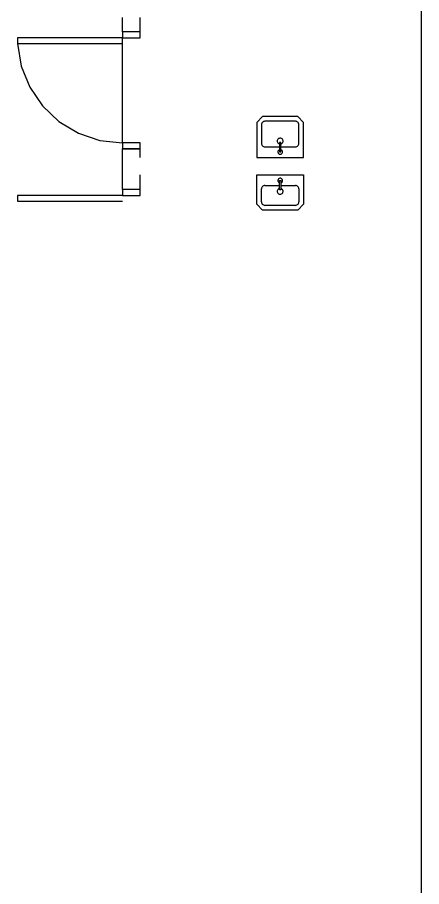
# Model space of a CAD drawing. Header units: centimetres. Extents: x 0 to 12606, y -30 to 2970.
# Drawn here: x 1977.2 to 2150.3, y 899.5 to 1271.8 of the extents above; entities that cross this region are included whole.
import ezdxf

# ---------------------------------------------------------------- set-up
doc = ezdxf.new("R2010")
doc.units = ezdxf.units.CM
doc.layers.add('SCOTT-CERCEVE', color=7, linetype='CONTINUOUS')
doc.layers.add('SCOTT-MIMARI', color=8, linetype='CONTINUOUS')

msp = doc.modelspace()

# ---------------------------------------------------------------- linework, layer by layer
at = {"layer": 'SCOTT-CERCEVE'}
msp.add_line((2150.3, 0), (2150.3, 2970), dxfattribs=at)
at = {"layer": 'SCOTT-MIMARI'}
for p, q in [((2022.24, 1265.55), (2022.24, 1271.8)), ((2029.74, 1265.55), (2029.74, 1271.8)), ((2029.74, 1265.55), (2022.24, 1265.55)), ((2022.24, 1218.05), (2022.24, 1263.05)), ((2081.74, 1225.8), (2081.74, 1217.8)), ((2096.24, 1227.3), (2083.24, 1227.3)), ((2097.74, 1217.8), (2097.74, 1225.8)), ((2022.24, 1198.05), (2022.24, 1215.55)), ((2029.74, 1215.55), (2022.24, 1215.55)), ((2029.74, 1211.8), (2029.74, 1215.55)), ((2083.24, 1216.3), (2089.52, 1216.3)), ((2090.02, 1216.3), (2096.24, 1216.3)), ((2029.74, 1198.05), (2029.74, 1204.3)), ((2083.24, 1199.8), (2089.52, 1199.8)), ((2090.02, 1199.8), (2096.24, 1199.8)), ((2029.74, 1198.05), (2022.24, 1198.05)), ((2081.74, 1192.8), (2081.74, 1198.3)), ((2097.74, 1198.3), (2097.74, 1192.8)), ((2096.24, 1191.3), (2083.24, 1191.3))]:
    msp.add_line(p, q, dxfattribs=at)
for points in [[(2022.24, 1263.05), (1977.24, 1263.05), (1977.24, 1260.55), (2022.24, 1260.55)], [(2029.74, 1263.05), (2029.74, 1265.55), (2022.24, 1265.55), (2022.24, 1263.05), (2029.74, 1263.05)], [(1977.31, 1260.55), (1978.89, 1250.96), (1982.5, 1241.93), (1987.96, 1233.89), (1995.03, 1227.21), (2003.36, 1222.2), (2012.57, 1219.1), (2022.24, 1218.05)], [(2099.74, 1211.8), (2099.74, 1226.8), (2097.24, 1229.3), (2082.24, 1229.3), (2079.74, 1226.8), (2079.74, 1211.8), (2099.74, 1211.8)], [(2083.24, 1227.3), (2082.9, 1227.26), (2082.59, 1227.15), (2082.3, 1226.97), (2082.07, 1226.73), (2081.89, 1226.45), (2081.78, 1226.13), (2081.74, 1225.8)], [(2097.74, 1225.8), (2097.7, 1226.13), (2097.59, 1226.45), (2097.41, 1226.73), (2097.17, 1226.97), (2096.89, 1227.15), (2096.57, 1227.26), (2096.24, 1227.3)], [(2029.74, 1215.55), (2029.74, 1218.05), (2022.24, 1218.05), (2022.24, 1215.55), (2029.74, 1215.55)], [(2081.74, 1217.8), (2081.78, 1217.46), (2081.89, 1217.15), (2082.07, 1216.86), (2082.3, 1216.62), (2082.59, 1216.45), (2082.9, 1216.33), (2083.24, 1216.3)], [(2090.02, 1217.58), (2090.26, 1217.66), (2090.48, 1217.79), (2090.67, 1217.96), (2090.82, 1218.16), (2090.92, 1218.39), (2090.98, 1218.64), (2090.98, 1218.89), (2090.94, 1219.14), (2090.85, 1219.38), (2090.71, 1219.59), (2090.53, 1219.77), (2090.32, 1219.9), (2090.08, 1220), (2089.83, 1220.04), (2089.58, 1220.04), (2089.33, 1219.98), (2089.1, 1219.87), (2088.9, 1219.72), (2088.73, 1219.54), (2088.6, 1219.32), (2088.52, 1219.08), (2088.49, 1218.83), (2088.51, 1218.57), (2088.58, 1218.33), (2088.7, 1218.11), (2088.86, 1217.91), (2089.05, 1217.75), (2089.28, 1217.64), (2089.52, 1217.57)], [(2090.02, 1214.18), (2090.02, 1218.18), (2089.52, 1218.18), (2089.52, 1214.18), (2090.02, 1214.18)], [(2096.24, 1216.3), (2096.57, 1216.33), (2096.89, 1216.45), (2097.17, 1216.62), (2097.41, 1216.86), (2097.59, 1217.15), (2097.7, 1217.46), (2097.74, 1217.8)], [(2089.52, 1215.15), (2089.33, 1215.08), (2089.15, 1214.97), (2089, 1214.83), (2088.89, 1214.66), (2088.81, 1214.47), (2088.77, 1214.26), (2088.78, 1214.06), (2088.82, 1213.86), (2088.91, 1213.67), (2089.03, 1213.51), (2089.19, 1213.37), (2089.37, 1213.27), (2089.56, 1213.21), (2089.77, 1213.18), (2089.97, 1213.21), (2090.17, 1213.27), (2090.35, 1213.37), (2090.5, 1213.51), (2090.63, 1213.67), (2090.71, 1213.86), (2090.76, 1214.06), (2090.77, 1214.26), (2090.73, 1214.47), (2090.65, 1214.66), (2090.54, 1214.83), (2090.39, 1214.97), (2090.21, 1215.08), (2090.02, 1215.15)], [(2099.74, 1204.3), (2099.74, 1191.8), (2097.24, 1189.3), (2082.24, 1189.3), (2079.74, 1191.8), (2079.74, 1204.3), (2099.74, 1204.3)], [(2090.02, 1200.94), (2090.21, 1201.01), (2090.39, 1201.12), (2090.54, 1201.27), (2090.65, 1201.44), (2090.73, 1201.63), (2090.77, 1201.83), (2090.76, 1202.04), (2090.71, 1202.24), (2090.63, 1202.42), (2090.5, 1202.59), (2090.35, 1202.72), (2090.17, 1202.83), (2089.97, 1202.89), (2089.77, 1202.91), (2089.56, 1202.89), (2089.37, 1202.83), (2089.19, 1202.72), (2089.03, 1202.59), (2088.91, 1202.42), (2088.82, 1202.24), (2088.78, 1202.04), (2088.77, 1201.83), (2088.81, 1201.63), (2088.89, 1201.44), (2089, 1201.27), (2089.15, 1201.12), (2089.33, 1201.01), (2089.52, 1200.94)], [(2083.24, 1199.8), (2082.9, 1199.76), (2082.59, 1199.65), (2082.3, 1199.47), (2082.07, 1199.23), (2081.89, 1198.95), (2081.78, 1198.63), (2081.74, 1198.3)], [(2090.02, 1201.91), (2090.02, 1197.91), (2089.52, 1197.91), (2089.52, 1201.91), (2090.02, 1201.91)], [(2097.74, 1198.3), (2097.7, 1198.63), (2097.59, 1198.95), (2097.41, 1199.23), (2097.17, 1199.47), (2096.89, 1199.65), (2096.57, 1199.76), (2096.24, 1199.8)], [(2022.24, 1195.55), (1977.24, 1195.55), (1977.24, 1193.05), (2022.24, 1193.05)], [(2029.74, 1195.55), (2029.74, 1198.05), (2022.24, 1198.05), (2022.24, 1195.55), (2029.74, 1195.55)], [(2089.52, 1198.53), (2089.28, 1198.46), (2089.05, 1198.34), (2088.86, 1198.18), (2088.7, 1197.99), (2088.58, 1197.76), (2088.51, 1197.52), (2088.49, 1197.27), (2088.52, 1197.02), (2088.6, 1196.78), (2088.73, 1196.56), (2088.9, 1196.37), (2089.1, 1196.22), (2089.33, 1196.11), (2089.58, 1196.06), (2089.83, 1196.05), (2090.08, 1196.09), (2090.32, 1196.19), (2090.53, 1196.33), (2090.71, 1196.51), (2090.85, 1196.72), (2090.94, 1196.95), (2090.98, 1197.2), (2090.98, 1197.45), (2090.92, 1197.7), (2090.82, 1197.93), (2090.67, 1198.14), (2090.48, 1198.3), (2090.26, 1198.43), (2090.02, 1198.51)], [(2081.74, 1192.8), (2081.78, 1192.46), (2081.89, 1192.15), (2082.07, 1191.86), (2082.3, 1191.62), (2082.59, 1191.45), (2082.9, 1191.33), (2083.24, 1191.3)], [(2096.24, 1191.3), (2096.57, 1191.33), (2096.89, 1191.45), (2097.17, 1191.62), (2097.41, 1191.86), (2097.59, 1192.15), (2097.7, 1192.46), (2097.74, 1192.8)]]:
    msp.add_lwpolyline(points, dxfattribs=at)

doc.saveas('drawing.dxf')
